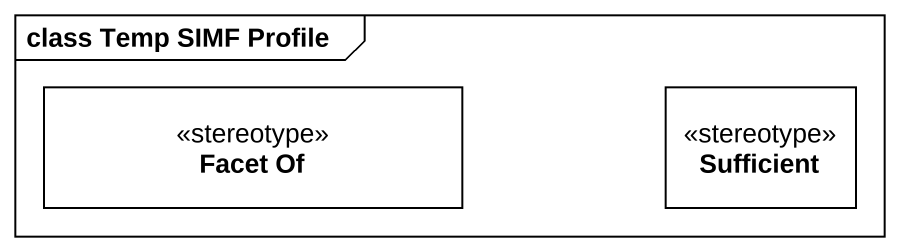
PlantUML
@startuml
mainframe class Temp SIMF Profile
hide circle
hide empty members
class "Facet Of" as Facet_Of <<stereotype>>
class Sufficient <<stereotype>>
@enduml
